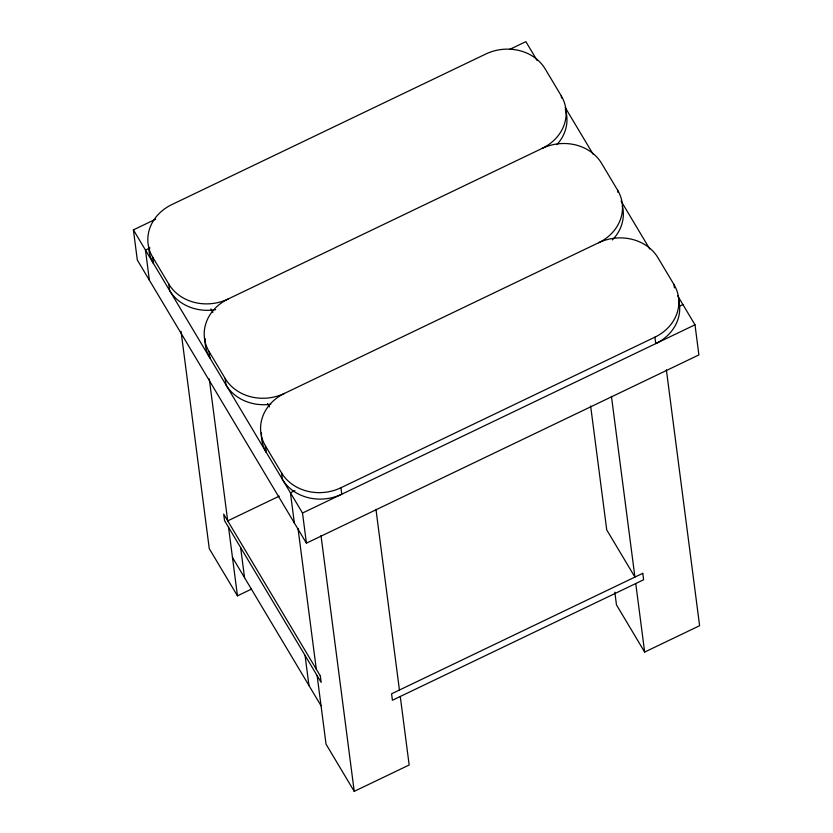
<?xml version="1.0" encoding="UTF-8"?>
<svg xmlns="http://www.w3.org/2000/svg" width="833" height="833" viewBox="0 0 833 833"><rect width="100%" height="100%" fill="white"/><g stroke="black" fill="none" stroke-linecap="round" stroke-linejoin="round"><path stroke-width="1.25" d="M677.677 295.819L694.993 324.797L698.897 354.92L306.419 543.158L137.31 260L133.395 229.877L155.656 219.204M509.473 49.511L525.873 41.65L537.191 60.601M149.961 247.953L145.473 250.108L149.388 280.232M561.557 98.023L561.275 95.868L545.167 68.9A44.201 38.505 -7.4 0 0 485.795 54.02L171.806 204.606A44.201 38.505 -7.4 0 0 152.689 257.137L168.797 284.095A44.201 38.505 -7.4 0 0 228.18 298.985L542.158 148.399A44.201 38.505 -7.4 0 1 601.541 163.289L617.649 190.257L617.93 192.402M228.18 298.985A44.201 38.505 -7.4 0 0 209.062 351.516L225.17 378.484A44.201 38.505 -7.4 0 0 284.553 393.363L598.531 242.788A44.201 38.505 -7.4 0 1 657.914 257.668L674.022 284.636L674.438 287.864M279.294 496.135L227.711 520.875L209.281 378.921M294.913 490.658L290.425 492.803L294.341 522.926M678.426 306.731L682.914 304.576M284.553 393.363A44.201 38.505 -7.4 0 0 265.435 445.894L281.544 472.863A44.201 38.505 -7.4 0 0 340.916 487.753L654.905 337.167A44.201 38.505 -7.4 0 0 674.022 284.636M306.419 543.158L302.514 513.034L694.993 324.797M181.053 331.378L209.27 548.645L237.457 595.845L251.483 589.108M317.134 675.646L326.036 744.161L354.223 791.35L409.17 764.996L400.267 696.482M614.827 592.18L616.472 604.873L644.659 652.062L699.605 625.708L666.379 369.862M565.159 107.426L593.127 154.24M621.085 201.065L649.719 248.994M210.916 308.949L212.915 312.292M267.435 403.578L269.434 406.921M133.395 229.877L302.514 513.034M232.469 557.444L321.049 705.77M654.905 337.167L655.738 343.623A44.201 38.505 -7.4 0 0 678.728 300.463M611.453 396.425L634.923 577.092L606.736 529.903L590.639 406.015M635.756 583.548L644.659 652.062M375.964 509.359L399.434 690.026M340.916 487.753L341.759 494.208A44.201 38.505 -7.4 0 1 282.377 479.319L281.544 472.863M320.997 535.504L354.223 791.35M298.027 528.528L316.301 669.191M305.055 655.415L308.97 685.538M265.435 445.894L266.268 452.35A44.201 38.505 -7.4 0 1 261.468 432.983M225.17 378.484L226.003 384.94A44.201 38.505 -7.4 0 0 270.756 404.224M240.633 547.552L244.548 577.675M209.062 351.516L209.906 357.971A44.201 38.505 -7.4 0 1 205.095 338.594M228.554 527.32L237.457 595.845M168.797 284.095L169.64 290.55A44.201 38.505 -7.4 0 0 215.664 309.647M152.689 257.137L153.532 263.582A44.201 38.505 -7.4 0 1 148.67 246.724M561.275 95.868A44.201 38.505 -7.4 0 1 542.158 148.399M565.295 109.269A44.201 38.505 -7.4 0 1 556.902 144.64M617.649 190.257A44.201 38.505 -7.4 0 1 598.531 242.788M622.355 206.074A44.201 38.505 -7.4 0 1 612.432 239.914M642.764 573.323L391.583 693.795L392.416 700.251L643.607 579.778L642.764 573.323M320.32 675.927L223.692 514.128L224.525 520.583L321.163 682.383L320.32 675.927"/></g></svg>
